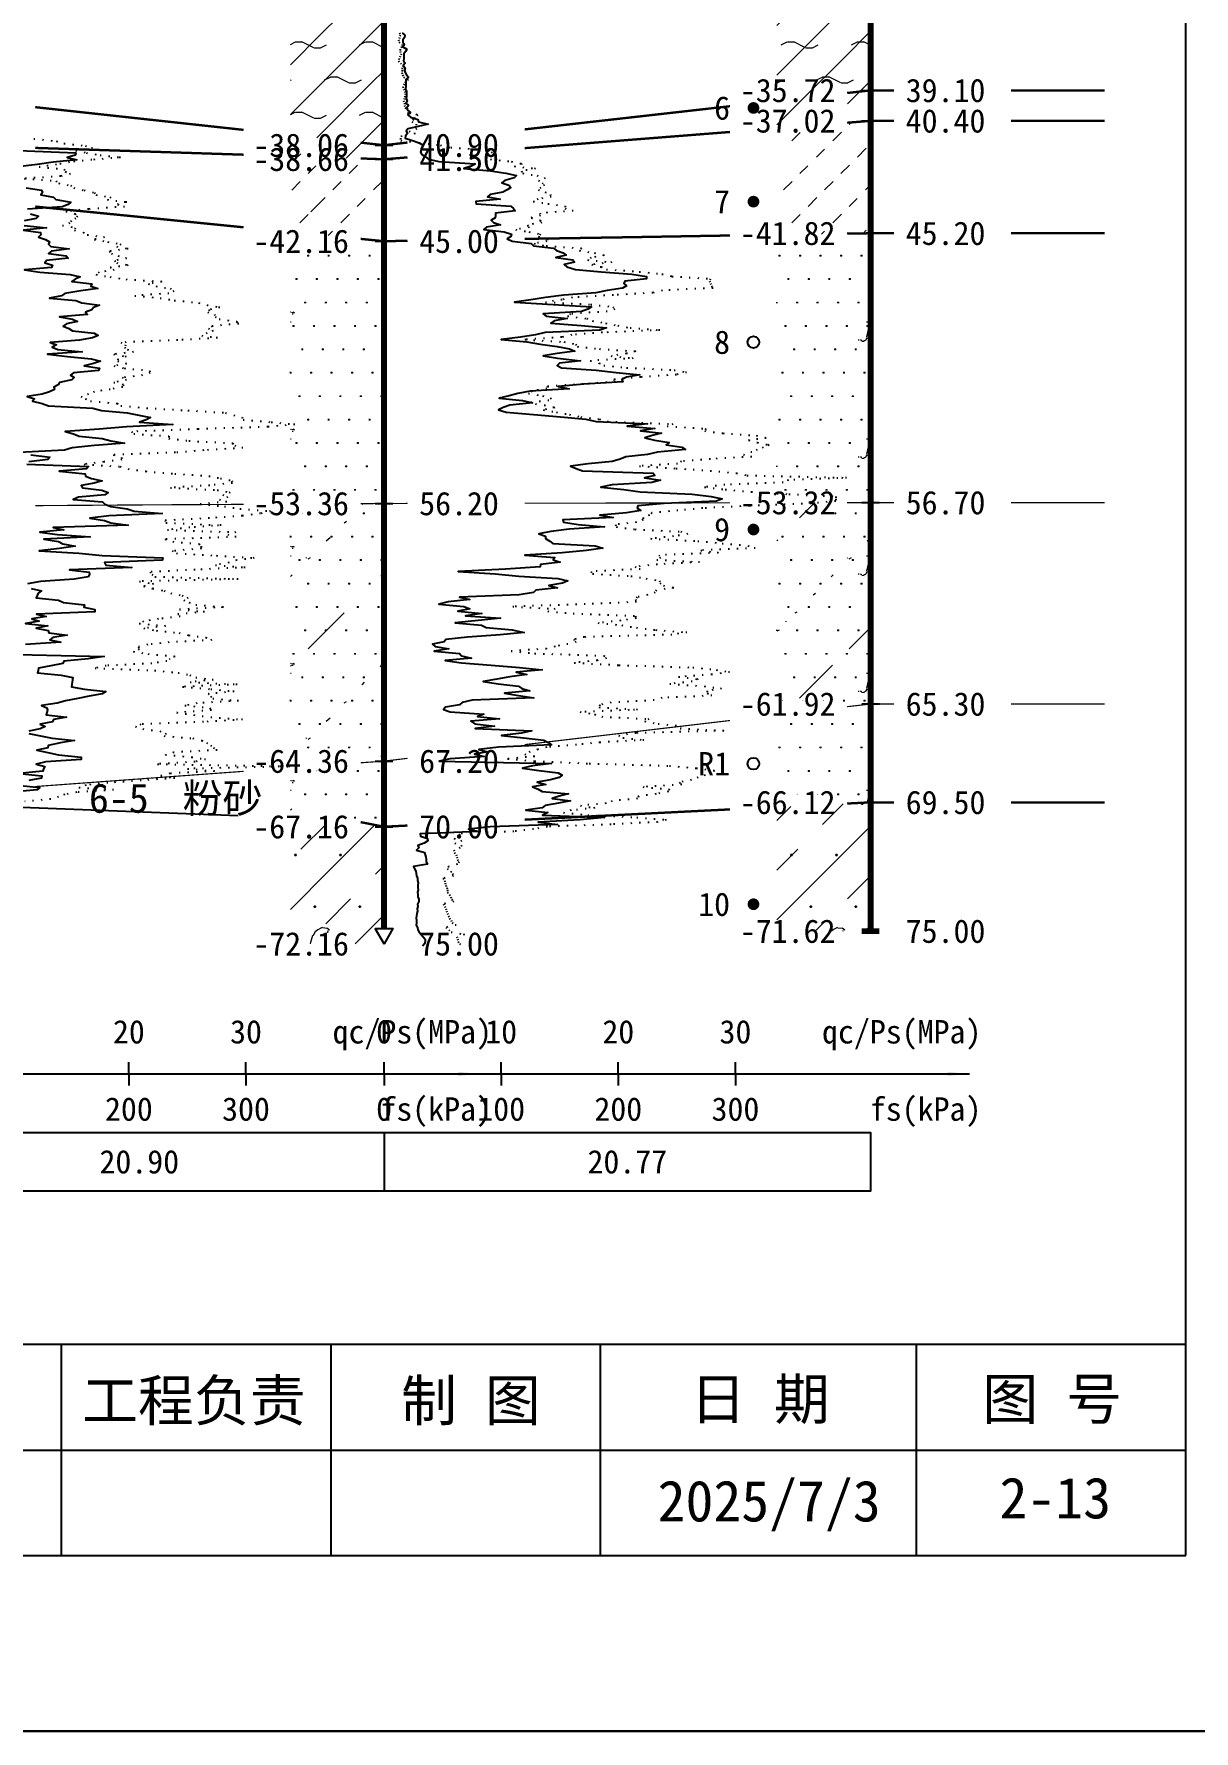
# Model space of a CAD drawing. Extents: x -37 to 3540, y -1485 to 297.
# Drawn here: x 560.1 to 659.1, y -594 to -449.1 of the extents above; entities that cross this region are included whole.
import ezdxf
from ezdxf.enums import TextEntityAlignment as Align

# ---------------------------------------------------------------- set-up
doc = ezdxf.new("R2010")
doc.units = 0
doc.linetypes.add('DOT', pattern=[6.35, 0, -6.35])
doc.layers.get('0').update_dxf_attribs({"linetype": 'CONTINUOUS'})
for name, color, linetype in [('CURVE', 200, 'CONTINUOUS'), ('FRAME', 7, 'CONTINUOUS'), ('HOLE', 41, 'CONTINUOUS'), ('RULER', 7, 'CONTINUOUS'), ('SAMPLE', 1, 'CONTINUOUS'), ('STRATUM', 241, 'CONTINUOUS')]:
    doc.layers.add(name, color=color, linetype=linetype)
doc.layers.add('HATCH', color=7, linetype='CONTINUOUS', lineweight=13)
doc.styles.add('ST', font='')
doc.styles.get('ST').set_extended_font_data('SimSun')
pattern_1 = [(45, (121.4865, -594), (-2.12132, 2.12132), [10, 0]), (26.565, (122.5606, -594.2536), (5.999823, 5.999812), [0.567, -12.849]), (0, (121.9936, -594.2536), (0, 6), [0.567, -5.433]), (26.565, (119.9052, -594), (5.999823, 5.999812), [0.567, -12.849]), (0, (120.4124, -593.7464), (0, 6), [0.567, -5.433]), (153.435, (121.9936, -594.2536), (-5.999818, -5e-06), [1.134, -12.2826]), (26.565, (125.5606, -591.2536), (5.999823, 5.999812), [0.567, -12.849]), (0, (124.9936, -591.2536), (0, 6), [0.567, -5.433]), (26.565, (122.9052, -591), (5.999823, 5.999812), [0.567, -12.849]), (0, (123.4124, -590.7464), (0, 6), [0.567, -5.433]), (153.435, (124.9936, -591.2536), (-5.999818, -5e-06), [1.134, -12.2826])]
pattern_2 = [(45, (121.4865, -594), (-4.24264, 4.24264), [10, 0]), (45, (122.5475, -597.182), (-2.12132, 6.36396), [3, -3])]
pattern_3 = [(45, (121.4865, -594), (-6e-07, 6.999982), [0.9473, -8.9522]), (45, (122.8865, -592.6), (-6e-07, 6.999982), [0.9869, -8.9126]), (45, (124.2865, -591.2), (-6e-07, 6.999982), [1.06018, -8.83931]), (45, (125.6865, -589.8), (-6e-07, 6.999982), [0.94918, -8.95032]), (45, (127.0865, -588.4), (-6e-07, 6.999982), [1.0365, -8.86299]), (45, (124.9865, -594), (-6e-07, 6.999982), [1.01335, -8.88615]), (45, (126.3865, -592.6), (-6e-07, 6.999982), [1.07896, -12.12037]), (45, (127.7865, -591.2), (-6e-07, 6.999982), [0.99882, -8.90067]), (45, (122.1865, -589.8), (-4e-07, 6.999982), [1.05533, -8.844165]), (45, (123.5865, -588.4), (-4e-07, 6.999982), [1.0365, -8.86299])]
pattern_4 = [(82.875, (120.6519, -595.206), (0.0003693, 10.0001764), [0.08929, -80.53371]), (143.13, (120.753, -595.2818), (-29.999964, 20.0000536), [0.12627, -49.87373]), (172.875, (120.9301, -595.304), (-70.0002457, 9.9996603), [0.17857, -80.44443]), (206.565, (121.1086, -595.2147), (-9.999705, -9.999687), [0.19954, -22.16046]), (243.435, (121.198, -595.0363), (9e-06, -9.999696), [0.19954, -22.16146]), (255.964, (121.287, -594.679), (-0.0002, -9.999501), [0.36813, -40.86287]), (255.964, (121.5971, -593.439), (-0.0002, -9.999501), [1.27838, -39.95262]), (255.964, (121.6656, -593.165), (-0.0002, -9.999501), [0.28235, -40.94865]), (216.87, (121.8559, -592.9108), (-9.999982, -10.000018), [0.12627, -49.87373]), (243.435, (121.755, -592.9865), (9e-06, -9.999696), [0.19954, -22.16146]), (206.565, (122.0343, -592.8215), (-9.999705, -9.999687), [0.19954, -22.16046]), (172.875, (122.2115, -592.8437), (-70.0002457, 9.9996603), [0.17857, -80.44443]), (143.13, (122.3125, -592.9194), (-29.999964, 20.0000536), [0.12627, -49.87373]), (82.875, (122.3015, -593.008), (0.0003693, 10.0001764), [0.08929, -80.53371]), (0, (121.157, -593.66), (0, 10), [0.89286, -9.10714]), (0, (121.5115, -594), (1, 2), [0, -1.75]), (0, (121.4865, -593.975), (1, 2), [0, -1.75]), (0, (121.4865, -594), (1, 2), [0, -1.75]), (0, (121.4615, -594), (1, 2), [0, -1.75]), (0, (121.4865, -594.025), (1, 2), [0, -1.75])]
pattern_5 = [(45, (121.487, -594), (-2e-06, 15.39996), [4.3383, -17.44058]), (45, (127.675, -587.777), (-2e-06, 15.39996), [4.38607, -17.3928]), (45, (132.635, -582.819), (-2e-06, 15.39996), [3.98994, -17.78894]), (26.565, (121.4865, -586.3), (15.4, 15.4), [0.2123, -34.22315]), (36.8699, (123.0265, -584.76), (15.4, 15.4), [0.43504, -76.56496]), (315, (129.187, -578.653), (15.39996, 3e-06), [0.0727, -21.70617]), (26.565, (129.1865, -594), (15.4, 15.4), [0.31845, -34.117]), (26.565, (130.7265, -592.46), (15.4, 15.4), [0.2316, -34.20383]), (90, (131.497, -591.69), (-15.4, -1e-06), [0.0633, -15.3367]), (26.565, (132.2665, -590.92), (15.4, 15.4), [0.2002, -68.6707]), (36.8699, (133.8065, -589.38), (15.4, 15.4), [0.24352, -76.75648]), (45, (135.347, -587.84), (-5e-07, 15.39996), [0.24005, -21.53884]), (315, (136.698, -586.195), (15.39996, 3e-06), [0.0727, -21.70617]), (36.8699, (124.5665, -583.22), (15.4, 15.4), [0.22493, -76.77507]), (53.1301, (126.1065, -581.68), (30.8, 46.2), [0.29564, -76.70436]), (53.1301, (127.6465, -580.14), (30.8, 46.2), [0.27774, -76.72226])]
pattern_6 = [(82.875, (119.6504, -596.6533), (0.000812, 22.000388), [0.19644, -177.17416]), (143.13, (119.8726, -596.82), (-65.99992, 44.000118), [0.2778, -109.7222]), (172.875, (120.2624, -596.8687), (-154.00054, 21.999253), [0.39285, -176.97775]), (206.565, (120.655, -596.672), (-21.99935, -21.99931), [0.439, -48.753]), (243.435, (120.851, -596.28), (2e-05, -21.99933), [0.439, -48.7552]), (255.964, (121.048, -595.494), (-0.00044, -21.998903), [0.8099, -89.8983]), (255.964, (121.73, -592.7656), (-0.00044, -21.998903), [2.8124, -87.8958]), (255.964, (121.8806, -592.163), (-0.00044, -21.998903), [0.6212, -90.087]), (216.87, (122.299, -591.6037), (-21.99996, -22.00004), [0.2778, -109.7222]), (243.435, (122.077, -591.77), (2e-05, -21.99933), [0.439, -48.7552]), (206.565, (122.692, -591.407), (-21.99935, -21.99931), [0.439, -48.753]), (172.875, (123.0816, -591.456), (-154.00054, 21.999253), [0.39285, -176.97775]), (143.13, (123.304, -591.6228), (-65.99992, 44.000118), [0.2778, -109.7222]), (82.875, (123.2794, -591.8177), (0.000812, 22.000388), [0.19644, -177.17416]), (0, (120.761, -593.252), (0, 22), [1.9643, -20.0357]), (0, (121.5415, -594), (2.2, 4.4), [0, -3.85]), (0, (121.4865, -593.945), (2.2, 4.4), [0, -3.85]), (0, (121.4865, -594), (2.2, 4.4), [0, -3.85]), (0, (121.4315, -594), (2.2, 4.4), [0, -3.85]), (0, (121.4865, -594.055), (2.2, 4.4), [0, -3.85])]

# ---------------------------------------------------------------- blocks, each defined once
blk = doc.blocks.new('图签_A3长')
for p, q in [((0, 18), (-380, 18)), ((-96, 0), (-96, 18)), ((-73, 0), (-73, 18)), ((-50, 0), (-50, 18)), ((-23, 0), (-23, 18)), ((0, 0), (0, 18)), ((-320, 9), (0, 9)), ((-380, 0), (0, 0))]:
    blk.add_line(p, q)
at = {"style": 'ST'}
for s, p in [('工程负责', (-84.71, 13.23)), ('制 图', (-61.06, 13.23)), ('日 期', (-36.37, 13.36)), ('图 号', (-11.42, 13.36))]:
    blk.add_text(s, height=3.5, dxfattribs=at).set_placement(p, align=Align.MIDDLE_CENTER)
for tag, p in [('01＿单位名称', (-349.98, 8.36)), ('02＿工程名称', (-271.3, 5.16)), ('04＿工程编号', (-176.51, 4.65)), ('05＿日期', (-35.59, 4.65)), ('06＿图号', (-11.16, 4.91))]:
    blk.add_attdef(tag, text='', height=3.5, dxfattribs=at).set_placement(p, align=Align.MIDDLE_CENTER)
at = {"style": 'ST', "width": 0.85}
blk.add_attdef('03＿图件名称', text='', height=3, dxfattribs=at).set_placement((-205.49, 5.05), align=Align.MIDDLE_CENTER)
blk = doc.blocks.new('Arrow')
for points in [[(-3.984779, 0.348623), (0, 0), (-3.189535, 0)], [(-3.189535, 0), (0, 0), (-3.984779, -0.348623)]]:
    blk.add_solid(points)
blk = doc.blocks.new('SampleSoilUndisturbed')
at = {"const_width": 0.5}
blk.add_lwpolyline([(-0.25, 0, 1), (0.25, 0, 1)], format="xyb", close=True, dxfattribs=at)
blk = doc.blocks.new('SampleSoilDisturbed')
blk.add_circle((0, 0), 0.5)

msp = doc.modelspace()

# ---------------------------------------------------------------- hatches: boundary and pattern name
at = {"layer": 'HATCH'}
h = msp.add_hatch(dxfattribs=at)
h.set_pattern_fill('YNNT', color=251, style=0)
h.set_pattern_definition(pattern_1)
h.paths.add_polyline_path([(631.52, -442.49), (623.52, -443.24), (623.52, -454.79), (631.52, -453.89)])
h.paths.add_polyline_path([(619.45, -455.38), (629.01, -455.38), (629.01, -452.44), (619.45, -452.44)], flags=9)
h.paths.add_polyline_path([(619.45, -443.98), (629.01, -443.98), (629.01, -441.04), (619.45, -441.04)], flags=9)
h = msp.add_hatch(dxfattribs=at)
h.set_pattern_fill('YNNT', color=251, style=0)
h.set_pattern_definition(pattern_1)
h.paths.add_polyline_path([(589.98, -446.37), (581.98, -445.53), (581.98, -457.7), (589.98, -458.57)])
h.paths.add_polyline_path([(577.91, -460.06), (587.47, -460.06), (587.47, -457.12), (577.91, -457.12)], flags=9)
h.paths.add_polyline_path([(577.91, -447.86), (587.47, -447.86), (587.47, -444.92), (577.91, -444.92)], flags=9)
h = msp.add_hatch(dxfattribs=at)
h.set_pattern_fill('FZNT', color=32, style=0)
h.set_pattern_definition(pattern_2)
h.paths.add_polyline_path([(631.52, -453.89), (623.52, -454.79), (623.52, -457.12), (631.52, -456.49)])
h.paths.add_polyline_path([(619.45, -457.98), (629.01, -457.98), (629.01, -455.04), (619.45, -455.04)], flags=9)
h.paths.add_polyline_path([(619.45, -455.38), (629.01, -455.38), (629.01, -452.44), (619.45, -452.44)], flags=9)
h = msp.add_hatch(dxfattribs=at)
h.set_pattern_fill('NZFT', color=52, style=0)
h.set_pattern_definition(pattern_3)
h.paths.add_polyline_path([(631.52, -456.49), (623.52, -457.12), (623.52, -466.22), (631.52, -466.09)])
h.paths.add_polyline_path([(619.45, -467.58), (629.01, -467.58), (629.01, -464.64), (619.45, -464.64)], flags=9)
h.paths.add_polyline_path([(619.45, -457.98), (629.01, -457.98), (629.01, -455.04), (619.45, -455.04)], flags=9)
h = msp.add_hatch(dxfattribs=at)
h.set_pattern_fill('FZNT', color=32, style=0)
h.set_pattern_definition(pattern_2)
h.paths.add_polyline_path([(589.98, -458.57), (581.98, -457.7), (581.98, -459.51), (589.98, -459.77)])
h.paths.add_polyline_path([(577.91, -461.26), (587.47, -461.26), (587.47, -458.32), (577.91, -458.32)], flags=9)
h.paths.add_polyline_path([(577.91, -460.06), (587.47, -460.06), (587.47, -457.12), (577.91, -457.12)], flags=9)
h = msp.add_hatch(dxfattribs=at)
h.set_pattern_fill('NZFT', color=52, style=0)
h.set_pattern_definition(pattern_3)
h.paths.add_polyline_path([(589.98, -459.77), (581.98, -459.51), (581.98, -465.97), (589.98, -466.77)])
h.paths.add_polyline_path([(577.91, -468.26), (587.47, -468.26), (587.47, -465.32), (577.91, -465.32)], flags=9)
h.paths.add_polyline_path([(577.91, -461.26), (587.47, -461.26), (587.47, -458.32), (577.91, -458.32)], flags=9)
h.paths.add_polyline_path([(577.91, -460.06), (587.47, -460.06), (587.47, -457.12), (577.91, -457.12)], flags=9)
h = msp.add_hatch(dxfattribs=at)
h.set_pattern_fill('FS', color=142, style=0)
h.set_pattern_definition(pattern_4)
h.paths.add_polyline_path([(631.52, -466.09), (623.52, -466.22), (623.52, -489.1), (631.52, -489.09)])
h.paths.add_polyline_path([(619.45, -490.58), (629.01, -490.58), (629.01, -487.64), (619.45, -487.64)], flags=9)
h.paths.add_polyline_path([(619.45, -467.58), (629.01, -467.58), (629.01, -464.64), (619.45, -464.64)], flags=9)
h = msp.add_hatch(dxfattribs=at)
h.set_pattern_fill('FS', color=142, style=0)
h.set_pattern_definition(pattern_4)
h.paths.add_polyline_path([(589.98, -466.77), (581.98, -465.97), (581.98, -489.21), (589.98, -489.17)])
h.paths.add_polyline_path([(577.91, -490.66), (587.47, -490.66), (587.47, -487.72), (577.91, -487.72)], flags=9)
h.paths.add_polyline_path([(577.91, -468.26), (587.47, -468.26), (587.47, -465.32), (577.91, -465.32)], flags=9)
h = msp.add_hatch(dxfattribs=at)
h.set_pattern_fill('FS', color=142, style=0)
h.set_pattern_definition(pattern_4)
h.paths.add_polyline_path([(589.98, -489.17), (581.98, -489.21), (581.98, -511.75), (589.98, -511.17)])
h.paths.add_polyline_path([(577.91, -512.66), (587.47, -512.66), (587.47, -509.72), (577.91, -509.72)], flags=9)
h.paths.add_polyline_path([(577.91, -490.66), (587.47, -490.66), (587.47, -487.72), (577.91, -487.72)], flags=9)
h = msp.add_hatch(dxfattribs=at)
h.set_pattern_fill('SZFT', color=142, scale=2.2, style=0)
h.set_pattern_definition(pattern_5)
h.paths.add_polyline_path([(589.98, -489.17), (581.98, -489.21), (581.98, -511.75), (589.98, -511.17)])
h.paths.add_polyline_path([(577.91, -512.66), (587.47, -512.66), (587.47, -509.72), (577.91, -509.72)], flags=9)
h.paths.add_polyline_path([(577.91, -490.66), (587.47, -490.66), (587.47, -487.72), (577.91, -487.72)], flags=9)
h = msp.add_hatch(dxfattribs=at)
h.set_pattern_fill('FS', color=142, style=0)
h.set_pattern_definition(pattern_4)
h.paths.add_polyline_path([(631.52, -489.09), (623.52, -489.1), (623.52, -507.23), (631.52, -506.29)])
h.paths.add_polyline_path([(619.45, -507.78), (629.01, -507.78), (629.01, -504.84), (619.45, -504.84)], flags=9)
h.paths.add_polyline_path([(619.45, -490.58), (629.01, -490.58), (629.01, -487.64), (619.45, -487.64)], flags=9)
h = msp.add_hatch(dxfattribs=at)
h.set_pattern_fill('SZFT', color=142, scale=2.2, style=0)
h.set_pattern_definition(pattern_5)
h.paths.add_polyline_path([(631.52, -489.09), (623.52, -489.1), (623.52, -507.23), (631.52, -506.29)])
h.paths.add_polyline_path([(619.45, -507.78), (629.01, -507.78), (629.01, -504.84), (619.45, -504.84)], flags=9)
h.paths.add_polyline_path([(619.45, -490.58), (629.01, -490.58), (629.01, -487.64), (619.45, -487.64)], flags=9)
h = msp.add_hatch(dxfattribs=at)
h.set_pattern_fill('FS', color=142, style=0)
h.set_pattern_definition(pattern_4)
h.paths.add_polyline_path([(631.52, -506.29), (623.52, -507.23), (623.52, -515.09), (631.52, -514.69)])
h.paths.add_polyline_path([(619.45, -516.18), (629.01, -516.18), (629.01, -513.24), (619.45, -513.24)], flags=9)
h.paths.add_polyline_path([(619.45, -507.78), (629.01, -507.78), (629.01, -504.84), (619.45, -504.84)], flags=9)
h = msp.add_hatch(dxfattribs=at)
h.set_pattern_fill('FS', color=142, style=0)
h.set_pattern_definition(pattern_4)
h.paths.add_polyline_path([(589.98, -511.17), (581.98, -511.75), (581.98, -515.21), (589.98, -516.77)])
h.paths.add_polyline_path([(577.91, -518.26), (587.47, -518.26), (587.47, -515.32), (577.91, -515.32)], flags=9)
h.paths.add_polyline_path([(577.91, -512.66), (587.47, -512.66), (587.47, -509.72), (577.91, -509.72)], flags=9)
h = msp.add_hatch(dxfattribs=at)
h.set_pattern_fill('FZNT', color=32, style=0)
h.set_pattern_definition(pattern_2)
h.paths.add_polyline_path([(631.52, -514.69), (623.52, -515.09), (623.52, -525.69), (631.52, -525.69)])
h.paths.add_polyline_path([(619.45, -527.18), (629.01, -527.18), (629.01, -524.24), (619.45, -524.24)], flags=9)
h.paths.add_polyline_path([(619.45, -516.18), (629.01, -516.18), (629.01, -513.24), (619.45, -513.24)], flags=9)
h = msp.add_hatch(dxfattribs=at)
h.set_pattern_fill('FS', color=32, scale=2.2, style=0)
h.set_pattern_definition(pattern_6)
h.paths.add_polyline_path([(631.52, -514.69), (623.52, -515.09), (623.52, -525.69), (631.52, -525.69)])
h.paths.add_polyline_path([(619.45, -527.18), (629.01, -527.18), (629.01, -524.24), (619.45, -524.24)], flags=9)
h.paths.add_polyline_path([(619.45, -516.18), (629.01, -516.18), (629.01, -513.24), (619.45, -513.24)], flags=9)
h = msp.add_hatch(dxfattribs=at)
h.set_pattern_fill('FZNT', color=32, style=0)
h.set_pattern_definition(pattern_2)
h.paths.add_polyline_path([(589.98, -516.77), (581.98, -515.21), (581.98, -526.77), (589.98, -526.77), (589.23, -525.47), (589.98, -525.47)])
h.paths.add_polyline_path([(577.91, -528.26), (587.47, -528.26), (587.47, -525.32), (577.91, -525.32)], flags=9)
h.paths.add_polyline_path([(577.91, -518.26), (587.47, -518.26), (587.47, -515.32), (577.91, -515.32)], flags=9)
h = msp.add_hatch(dxfattribs=at)
h.set_pattern_fill('FS', color=32, scale=2.2, style=0)
h.set_pattern_definition(pattern_6)
h.paths.add_polyline_path([(589.98, -516.77), (581.98, -515.21), (581.98, -526.77), (589.98, -526.77), (589.23, -525.47), (589.98, -525.47)])
h.paths.add_polyline_path([(577.91, -528.26), (587.47, -528.26), (587.47, -525.32), (577.91, -525.32)], flags=9)
h.paths.add_polyline_path([(577.91, -518.26), (587.47, -518.26), (587.47, -515.32), (577.91, -515.32)], flags=9)

# ---------------------------------------------------------------- linework, layer by layer
at = {"layer": 'CURVE', "color": 100, "linetype": 'DOT', "ltscale": 0.1}
for points in [[(591.29, -448.97), (591.37, -449.17), (591.3, -449.37), (591.22, -449.57), (591.24, -449.77), (591.53, -449.97), (591.5, -450.17), (591.34, -450.37), (591.35, -450.57), (591.43, -450.77), (591.36, -450.97), (591.26, -451.17), (591.22, -451.37), (591.37, -451.57), (591.61, -451.77), (591.53, -451.97), (591.53, -452.17), (591.5, -452.37), (591.56, -452.57), (591.64, -452.77), (592.05, -452.97), (591.82, -453.17), (591.73, -453.37), (591.59, -453.57), (591.63, -453.77), (591.76, -453.97), (591.81, -454.17), (591.76, -454.37), (591.72, -454.57), (591.65, -454.77), (591.71, -454.97), (591.72, -455.17), (591.76, -455.37), (592.03, -455.57), (591.97, -455.77), (592.85, -455.97), (592.58, -456.17), (592.5, -456.37), (592.35, -456.57), (592.71, -456.77), (592.71, -456.97), (592.78, -457.17), (592.12, -457.37), (592.63, -457.57), (591.5, -457.77), (591.38, -457.97), (591.4, -458.17), (593, -458.37), (594.79, -458.57), (595.67, -458.77), (598.9, -458.97), (599.11, -459.17), (599.53, -459.37), (599.54, -459.57), (599.06, -459.77), (600.84, -459.97), (601.77, -460.17), (601.09, -460.37), (602.91, -460.57), (601.71, -460.77), (601.81, -460.97), (603.04, -461.17), (603.73, -461.37), (603.17, -461.57), (603.47, -461.77), (603.69, -461.97), (603.36, -462.17), (603.16, -462.37), (603.72, -462.57), (604.15, -462.77), (604.26, -462.97), (603.15, -463.17), (602.72, -463.37), (603.97, -463.57), (605.45, -463.77), (605.44, -463.97), (606.13, -464.17), (603.28, -464.37), (603.34, -464.57), (602.55, -464.77), (603.3, -464.97), (603.45, -465.17), (602.22, -465.37), (602.36, -465.57), (601.23, -465.77), (602.35, -465.97), (603.35, -466.17), (603.15, -466.37), (603.91, -466.57), (603.89, -466.77), (602.77, -466.97), (603.83, -467.17), (606.84, -467.37), (606.64, -467.57), (607.93, -467.77), (608.77, -467.97), (607.67, -468.17), (607.35, -468.37), (609.43, -468.57), (607.71, -468.77), (608.51, -468.97), (608.97, -469.17), (611.77, -469.37), (613.7, -469.57), (614.56, -469.77), (617.82, -469.97), (617.76, -470.17), (617.84, -470.37), (617.94, -470.57), (618.07, -470.77), (613.76, -470.97), (612.93, -471.17), (609.56, -471.37), (606.08, -471.57), (605.18, -471.77), (603.76, -471.97), (607.61, -472.17), (609.5, -472.37), (609.69, -472.57), (609.04, -472.77), (605.9, -472.97), (605.65, -473.17), (607.28, -473.37), (607.75, -473.57), (608.9, -473.77), (609.93, -473.97), (610.99, -474.17), (613.52, -474.37), (608.62, -474.57), (606.01, -474.77), (605.15, -474.97), (602.01, -475.17), (605.33, -475.37), (606.36, -475.57), (606.48, -475.77), (608.37, -475.97), (611.49, -476.17), (610.67, -476.37), (609.37, -476.57), (611.26, -476.77), (607.59, -476.97), (608.33, -477.17), (608.73, -477.37), (610.69, -477.57), (614.74, -477.77), (615.81, -477.97), (614.94, -478.17), (611.9, -478.37), (609.56, -478.57), (609.73, -478.77), (606.97, -478.97), (603.92, -479.17), (603.89, -479.37), (602.62, -479.57), (602.31, -479.77), (603.52, -479.97), (604.24, -480.17), (604.06, -480.37), (602.18, -480.57), (603.67, -480.77), (604.56, -480.97), (603.57, -481.17), (604.7, -481.37), (605.8, -481.57), (606.77, -481.77), (608.35, -481.97), (609.03, -482.17), (614.63, -482.37), (614.15, -482.57), (617.44, -482.77), (617.36, -482.97), (618.91, -483.17), (621.76, -483.37), (622.61, -483.57), (621.11, -483.77), (621.86, -483.97), (622.85, -484.17), (622.35, -484.37), (621.84, -484.57), (621.38, -484.77), (620.67, -484.97), (621.37, -485.17), (617.84, -485.37), (615.38, -485.57), (615.04, -485.77), (611.78, -485.97), (614.9, -486.17), (617.83, -486.37), (620.06, -486.57), (620.96, -486.77), (629.47, -486.97), (624.5, -487.17), (624.06, -487.37), (619.08, -487.57), (617.34, -487.77), (619.11, -487.97), (621.34, -488.17), (624.54, -488.37), (628.56, -488.57), (628.55, -488.77), (628.55, -488.97), (626.44, -489.17), (621.17, -489.37), (617.19, -489.57), (615.07, -489.77), (612.83, -489.97), (612.63, -490.17), (612.11, -490.37), (612.09, -490.57), (611.53, -490.77), (609.73, -490.97), (609.81, -491.17), (611.41, -491.37), (615.31, -491.57), (615.92, -491.77), (614.7, -491.97), (612.73, -492.17), (616.76, -492.37), (618.84, -492.57), (621.06, -492.77), (621.67, -492.97), (617.02, -493.17), (618.51, -493.37), (613.44, -493.57), (613.59, -493.77), (613.26, -493.97), (616.92, -494.17), (613.32, -494.37), (611.42, -494.57), (611.85, -494.77), (607.65, -494.97), (607.79, -495.17), (611.06, -495.37), (612.35, -495.57), (613.5, -495.77), (613.53, -495.97), (613.84, -496.17), (614.71, -496.37), (613.23, -496.57), (613.13, -496.77), (612.49, -496.97), (611.59, -497.17), (611.45, -497.37), (611.53, -497.57), (607.16, -497.77), (600.97, -497.97), (604.59, -498.17), (603.96, -498.37), (606.12, -498.57), (611.45, -498.77), (611.5, -498.97), (610.19, -499.17), (608.26, -499.37), (610.28, -499.57), (611.53, -499.77), (613.16, -499.97), (615.84, -500.17), (614.56, -500.37), (607.09, -500.57), (606.16, -500.77), (606.38, -500.97), (605.68, -501.17), (604.58, -501.37), (603.85, -501.57), (600.83, -501.77), (602.83, -501.97), (608.74, -502.17), (608.98, -502.37), (608.18, -502.57), (606.22, -502.77), (610.03, -502.97), (616.33, -503.17), (618.34, -503.37), (619.48, -503.57), (617.97, -503.77), (615.12, -503.97), (616.8, -504.17), (616.3, -504.37), (614.37, -504.57), (617.32, -504.77), (618.8, -504.97), (617.58, -505.17), (617.58, -505.37), (617.97, -505.57), (613.73, -505.77), (613.05, -505.97), (609.38, -506.17), (608.39, -506.37), (608.33, -506.57), (611.63, -506.77), (606.71, -506.97), (607.96, -507.17), (608.56, -507.37), (612.6, -507.57), (612.23, -507.77), (613.38, -507.97), (615.29, -508.17), (615.25, -508.37), (618.98, -508.57), (611.5, -508.77), (610.03, -508.97), (610.38, -509.17), (612.16, -509.37), (608.43, -509.57), (606.41, -509.77), (603.87, -509.97), (603.11, -510.17), (602.45, -510.37), (601.99, -510.57), (602.86, -510.77), (600.53, -510.97), (602.84, -511.17), (607.5, -511.37), (614.34, -511.57), (616.63, -511.77), (618.18, -511.97), (617.91, -512.17), (617.39, -512.37), (616.81, -512.57), (616.24, -512.77), (615.18, -512.97), (615.4, -513.17), (612.09, -513.37), (614.33, -513.57), (614.26, -513.77), (613.2, -513.97), (611.71, -514.17), (611.63, -514.37), (609.46, -514.57), (608.94, -514.77), (606.74, -514.97), (607.97, -515.17), (605.95, -515.37), (605.29, -515.57), (607.37, -515.77), (611.56, -515.97), (614.06, -516.17), (613.34, -516.37), (609.36, -516.57), (603.92, -516.77), (602.74, -516.97), (601.07, -517.17), (596.4, -517.37), (596.53, -517.57), (595.95, -517.77), (596.63, -517.97), (596.02, -518.17), (596.62, -518.37), (596.49, -518.57), (595.93, -518.77), (595.99, -518.97), (596.13, -519.17), (596.2, -519.37), (596.26, -519.57), (596.38, -519.77), (596.24, -519.97), (595.5, -520.17), (595.37, -520.37), (595.66, -520.57), (595.83, -520.77), (595.92, -520.97), (595.03, -521.17), (595.13, -521.37), (595.19, -521.57), (595.25, -521.77), (595.33, -521.97), (595.4, -522.17), (595.38, -522.37), (595.57, -522.57), (595.68, -522.77), (595.76, -522.97), (595.94, -523.17), (595.04, -523.37), (595.16, -523.57), (595.26, -523.77), (595.31, -523.97), (595.4, -524.17), (595.48, -524.37), (595.58, -524.57), (595.71, -524.77), (595.79, -524.97), (596.14, -525.17), (595.24, -525.37), (595.51, -525.57), (595.7, -525.77), (596.84, -525.97), (596.19, -526.17), (596.26, -526.37), (596.32, -526.57), (596.43, -526.77), (596.63, -526.97)], [(560.07, -458.02), (561.99, -458.22), (562.65, -458.42), (564.48, -458.62), (565.09, -458.82), (563.64, -459.02), (564.57, -459.22), (565.73, -459.42), (567.47, -459.62), (565.03, -459.82), (563.12, -460.02), (562.02, -460.22), (560.52, -460.42), (562.67, -460.62), (562.76, -460.82), (563.21, -461.02), (562.38, -461.22), (559.26, -461.42), (561.98, -461.62), (562.19, -461.82), (563.2, -462.02), (563.48, -462.22), (564.36, -462.42), (565.25, -462.62), (565.38, -462.82), (566.66, -463.02), (566.34, -463.22), (568.01, -463.42), (567.23, -463.62), (567.83, -463.82), (564.77, -464.02), (562.82, -464.22), (563.6, -464.42), (563.79, -464.62), (563.66, -464.82), (563.28, -465.02), (563.15, -465.22), (562.52, -465.42), (563.61, -465.62), (563.55, -465.82), (564.3, -466.02), (564.64, -466.22), (566.11, -466.42), (565.23, -466.62), (566.37, -466.82), (567.5, -467.02), (567.16, -467.22), (568.13, -467.42), (566.54, -467.62), (566.7, -467.82), (567.26, -468.02), (567.99, -468.22), (566.98, -468.42), (567.16, -468.62), (568.14, -468.82), (566.6, -469.02), (566.94, -469.22), (565.66, -469.42), (565.37, -469.62), (566.58, -469.82), (567.95, -470.02), (571, -470.22), (569.85, -470.42), (570.5, -470.62), (571.72, -470.82), (572.03, -471.02), (571.61, -471.22), (568.69, -471.42), (570.85, -471.62), (572.07, -471.82), (574.14, -472.02), (574.87, -472.22), (575.95, -472.42), (575.06, -472.62), (574.92, -472.82), (575.51, -473.02), (575.55, -473.22), (575.89, -473.42), (577.41, -473.62), (577.57, -473.82), (575.31, -474.02), (574.98, -474.22), (575.38, -474.42), (574.88, -474.62), (574.41, -474.82), (575.75, -475.02), (572.37, -475.22), (567.5, -475.42), (567.9, -475.62), (567.84, -475.82), (568.05, -476.02), (568.59, -476.22), (566.9, -476.42), (567.95, -476.62), (567.24, -476.82), (567.25, -477.02), (567.98, -477.22), (566.93, -477.42), (567.79, -477.62), (569.94, -477.82), (570.02, -478.02), (569.36, -478.22), (567.61, -478.42), (567.99, -478.62), (566.9, -478.82), (567.76, -479.02), (567.66, -479.22), (566.6, -479.42), (565.25, -479.62), (564.74, -479.82), (564.11, -480.02), (564.47, -480.22), (564.91, -480.42), (567.2, -480.62), (567.5, -480.82), (569.7, -481.02), (573.23, -481.22), (576.44, -481.42), (577.14, -481.62), (577.86, -481.82), (577.94, -482.02), (580.34, -482.22), (582.36, -482.42), (580.06, -482.62), (574.1, -482.82), (568.44, -483.02), (568.6, -483.22), (571.59, -483.42), (571.59, -483.62), (573.32, -483.82), (577.06, -484.02), (577.24, -484.22), (577.93, -484.42), (574.58, -484.62), (572.17, -484.82), (566.86, -485.02), (567.57, -485.22), (567.59, -485.42), (566.05, -485.62), (564.36, -485.82), (567.44, -486.02), (568.12, -486.22), (569.61, -486.42), (572.11, -486.62), (575.02, -486.82), (576.01, -487.02), (576.98, -487.22), (577.03, -487.42), (575.1, -487.62), (571.73, -487.82), (575.73, -488.02), (576.85, -488.22), (576.21, -488.42), (576.64, -488.62), (575.92, -488.82), (576.55, -489.02), (574.27, -489.22), (576.35, -489.42), (577.67, -489.62), (580.29, -489.82), (579.44, -490.02), (577.89, -490.22), (575.07, -490.42), (571.29, -490.62), (571.35, -490.82), (576.07, -491.02), (573.4, -491.22), (571.48, -491.42), (577.32, -491.62), (576.64, -491.82), (577.35, -492.02), (571.27, -492.22), (571.93, -492.42), (574.18, -492.62), (574.36, -492.82), (574.39, -493.02), (571.89, -493.22), (572.25, -493.42), (575.65, -493.62), (578.9, -493.82), (577.4, -494.02), (576.74, -494.22), (575.58, -494.42), (578.11, -494.62), (573.85, -494.82), (569.97, -495.02), (570.16, -495.22), (570.42, -495.42), (577.51, -495.62), (569.09, -495.82), (570.29, -496.02), (569.45, -496.22), (570.23, -496.42), (571.2, -496.62), (571.76, -496.82), (572.74, -497.02), (573.26, -497.22), (572.87, -497.42), (573.32, -497.62), (573.9, -497.82), (576.26, -498.02), (572.51, -498.22), (574.64, -498.42), (572.36, -498.62), (572.57, -498.82), (570.72, -499.02), (569.45, -499.22), (569.08, -499.42), (571.33, -499.62), (569.46, -499.82), (570.53, -500.02), (572.48, -500.22), (573.29, -500.42), (574.76, -500.62), (575.28, -500.82), (571.64, -501.02), (569.82, -501.22), (569.02, -501.42), (569.08, -501.62), (568.56, -501.82), (569.83, -502.02), (572.1, -502.22), (571.7, -502.42), (571.44, -502.62), (570.16, -502.82), (566.26, -503.02), (565.31, -503.22), (570.38, -503.42), (572.39, -503.62), (573.4, -503.82), (573.9, -504.02), (575.4, -504.22), (573.41, -504.42), (577.43, -504.62), (572.78, -504.82), (575.18, -505.02), (577.18, -505.22), (574.96, -505.42), (575.17, -505.62), (575.35, -505.82), (577.54, -506.02), (574.02, -506.22), (572.98, -506.42), (575.11, -506.62), (575.24, -506.82), (572.28, -507.02), (573.72, -507.22), (575.18, -507.42), (577.9, -507.62), (574.57, -507.82), (569.21, -508.02), (568.75, -508.22), (569.37, -508.42), (570.83, -508.62), (571.37, -508.82), (571.19, -509.02), (573.65, -509.22), (574.42, -509.42), (574.82, -509.62), (575.16, -509.82), (575.41, -510.02), (575.72, -510.22), (572.03, -510.42), (571.31, -510.62), (573.54, -510.82), (574.74, -511.02), (573.85, -511.22), (570.64, -511.42), (581.92, -511.62), (573.2, -511.82), (575.51, -512.02), (571.72, -512.22), (570.91, -512.42), (572.1, -512.62), (569.24, -512.82), (566.4, -513.02), (564.53, -513.22), (563.93, -513.42), (566.89, -513.62), (563.74, -513.82), (562.71, -514.02), (562.19, -514.22), (561.52, -514.42), (559.31, -514.62)]]:
    msp.add_lwpolyline(points, dxfattribs=at)
at = {"layer": 'CURVE', "color": 30, "linetype": 'Continuous'}
for points in [[(591.53, -448.97), (591.76, -449.17), (591.72, -449.37), (591.59, -449.57), (591.59, -449.77), (591.73, -449.97), (591.58, -450.17), (591.93, -450.37), (591.82, -450.57), (591.67, -450.77), (591.68, -450.97), (591.66, -451.17), (591.65, -451.37), (591.77, -451.57), (591.61, -451.77), (591.78, -451.97), (591.72, -452.17), (591.77, -452.37), (591.89, -452.57), (592.06, -452.77), (591.85, -452.97), (591.85, -453.17), (591.85, -453.37), (591.83, -453.57), (591.81, -453.77), (591.9, -453.97), (591.9, -454.17), (591.9, -454.37), (591.86, -454.57), (591.94, -454.77), (591.85, -454.97), (592.06, -455.17), (591.93, -455.37), (591.98, -455.57), (592.23, -455.77), (592.02, -455.97), (592.24, -456.17), (592.87, -456.37), (592.93, -456.57), (593.75, -456.77), (592.89, -456.97), (592, -457.17), (591.86, -457.37), (591.99, -457.57), (591.8, -457.77), (591.79, -457.97), (592.42, -458.17), (592.98, -458.37), (593.33, -458.57), (593.24, -458.77), (593.15, -458.97), (593.1, -459.17), (593.21, -459.37), (593.53, -459.57), (593.78, -459.77), (594.66, -459.97), (597.77, -460.17), (597.41, -460.37), (596.8, -460.57), (599.07, -460.77), (600.39, -460.97), (601.29, -461.17), (601.1, -461.37), (600.29, -461.57), (600.04, -461.77), (600.64, -461.97), (600.8, -462.17), (600.5, -462.37), (600.13, -462.57), (599.03, -462.77), (598.8, -462.97), (599.88, -463.17), (597.81, -463.37), (597.84, -463.57), (600.8, -463.77), (601.02, -463.97), (601.16, -464.17), (599.5, -464.37), (599.49, -464.57), (599.46, -464.77), (599.12, -464.97), (599.32, -465.17), (599.92, -465.37), (598.72, -465.57), (598.51, -465.77), (600.24, -465.97), (600.86, -466.17), (600.79, -466.37), (600.5, -466.57), (600.91, -466.77), (602.53, -466.97), (602.73, -467.17), (604.44, -467.37), (604.69, -467.57), (605.28, -467.77), (605.54, -467.97), (604.65, -468.17), (606.11, -468.37), (606.25, -468.57), (605.36, -468.77), (605.59, -468.97), (606.32, -469.17), (608.52, -469.37), (611.14, -469.57), (612.4, -469.77), (612.38, -469.97), (610.54, -470.17), (610.46, -470.37), (610.68, -470.57), (610.34, -470.77), (609.02, -470.97), (608.06, -471.17), (605.32, -471.37), (603.75, -471.57), (602.5, -471.77), (601.12, -471.97), (604.42, -472.17), (607.68, -472.37), (607.39, -472.57), (606.85, -472.77), (603.57, -472.97), (603.82, -473.17), (605.62, -473.37), (604.51, -473.57), (604.23, -473.77), (606.82, -473.97), (608.97, -474.17), (608.4, -474.37), (603.73, -474.57), (602.91, -474.77), (601.62, -474.97), (599.99, -475.17), (602.17, -475.37), (603.31, -475.57), (604.76, -475.77), (605.8, -475.97), (606.28, -476.17), (604.77, -476.37), (603.57, -476.57), (604.78, -476.77), (606.76, -476.97), (604.96, -477.17), (604.76, -477.37), (605.14, -477.57), (608.1, -477.77), (609.81, -477.97), (611.82, -478.17), (610.67, -478.37), (610.28, -478.57), (610.36, -478.77), (607.05, -478.97), (604.84, -479.17), (605.77, -479.37), (602.45, -479.57), (601.4, -479.77), (600.67, -479.97), (599.8, -480.17), (601.8, -480.37), (602.65, -480.57), (600.71, -480.77), (600.16, -480.97), (599.75, -481.17), (600.4, -481.37), (602.74, -481.57), (605.05, -481.77), (607.21, -481.97), (608.09, -482.17), (612.46, -482.37), (610.75, -482.57), (613.09, -482.77), (611.88, -482.97), (613.68, -483.17), (612.88, -483.37), (612.25, -483.57), (613.06, -483.77), (614.33, -483.97), (614.08, -484.17), (615.39, -484.37), (615.73, -484.57), (613.34, -484.77), (612.47, -484.97), (610.61, -485.17), (610.15, -485.37), (609.46, -485.57), (607.41, -485.77), (605.91, -485.97), (606.37, -486.17), (606.91, -486.37), (612.97, -486.57), (613.09, -486.77), (612.23, -486.97), (613.57, -487.17), (612.84, -487.37), (609.46, -487.57), (608.49, -487.77), (610.44, -487.97), (611.86, -488.17), (616.28, -488.37), (617.91, -488.57), (618.84, -488.77), (618.36, -488.97), (613.89, -489.17), (611.66, -489.37), (611.59, -489.57), (611.89, -489.77), (610.67, -489.97), (608.4, -490.17), (609.54, -490.37), (605.24, -490.57), (605.31, -490.77), (606.54, -490.97), (608.79, -491.17), (605.79, -491.37), (604.21, -491.57), (603.18, -491.77), (603.77, -491.97), (603.77, -492.17), (604.14, -492.37), (604.4, -492.57), (607.99, -492.77), (608.66, -492.97), (607.26, -493.17), (605.2, -493.37), (602, -493.57), (604.55, -493.77), (604.43, -493.97), (605.01, -494.17), (603.33, -494.37), (603.32, -494.57), (600.36, -494.77), (596.31, -494.97), (599.46, -495.17), (601.49, -495.37), (604.82, -495.57), (605.66, -495.77), (605.21, -495.97), (604.06, -496.17), (604.79, -496.37), (602.93, -496.57), (602.73, -496.77), (601.52, -496.97), (596.41, -497.17), (597.31, -497.37), (595.46, -497.57), (594.66, -497.77), (596.79, -497.97), (597.31, -498.17), (596.29, -498.37), (598.34, -498.57), (596.92, -498.77), (599.92, -498.97), (598.01, -499.17), (596.06, -499.37), (598.29, -499.57), (598.7, -499.77), (600.91, -499.97), (601.95, -500.17), (599.88, -500.37), (597.11, -500.57), (595.25, -500.77), (595.12, -500.97), (594.11, -501.17), (594.33, -501.37), (595.52, -501.57), (594.25, -501.77), (596.43, -501.97), (596.58, -502.17), (597.45, -502.37), (595.21, -502.57), (596.58, -502.77), (599.12, -502.97), (601.54, -503.17), (603.48, -503.37), (601.25, -503.57), (602.16, -503.77), (600.73, -503.97), (599.61, -504.17), (598.45, -504.37), (599.73, -504.57), (601.45, -504.77), (601.74, -504.97), (602.42, -505.17), (600.26, -505.37), (601.45, -505.57), (602.77, -505.77), (597.49, -505.97), (596.66, -506.17), (596.41, -506.37), (595.22, -506.57), (595.04, -506.77), (595.62, -506.97), (598.49, -507.17), (597.95, -507.37), (599.83, -507.57), (597.38, -507.77), (597.72, -507.97), (599.4, -508.17), (597.76, -508.37), (602.6, -508.57), (601.72, -508.77), (600.01, -508.97), (601.88, -509.17), (603.62, -509.37), (603.99, -509.57), (604.27, -509.77), (599.76, -509.97), (598.08, -510.17), (598.81, -510.37), (597.71, -510.57), (598.53, -510.77), (595.62, -510.97), (594.68, -511.17), (604.28, -511.37), (602.66, -511.57), (601.81, -511.77), (603.19, -511.97), (604.85, -512.17), (605.19, -512.37), (604.93, -512.57), (604.2, -512.77), (603.04, -512.97), (603.78, -513.17), (602.64, -513.37), (603.13, -513.57), (603.49, -513.77), (605.74, -513.97), (604.94, -514.17), (604.34, -514.37), (605.89, -514.57), (604.88, -514.77), (603.73, -514.97), (603.49, -515.17), (602.08, -515.37), (603.95, -515.57), (603.5, -515.77), (608.79, -515.97), (606.69, -516.17), (603.13, -516.37), (604.78, -516.57), (599.04, -516.77), (597.18, -516.97), (598.09, -517.17), (593.06, -517.37), (593.1, -517.57), (593.7, -517.77), (593.71, -517.97), (593.39, -518.17), (592.87, -518.37), (592.94, -518.57), (592.74, -518.77), (593.43, -518.97), (593.5, -519.17), (593.55, -519.37), (593.57, -519.57), (593.57, -519.77), (593.7, -519.97), (592.5, -520.17), (592.59, -520.37), (592.69, -520.57), (592.71, -520.77), (592.74, -520.97), (592.82, -521.17), (592.82, -521.37), (592.88, -521.57), (592.86, -521.77), (592.86, -521.97), (592.88, -522.17), (592.84, -522.37), (592.85, -522.57), (592.86, -522.77), (592.96, -522.97), (592.95, -523.17), (592.84, -523.37), (592.86, -523.57), (592.81, -523.77), (592.84, -523.97), (592.77, -524.17), (592.75, -524.37), (592.73, -524.57), (592.74, -524.77), (592.74, -524.97), (592.72, -525.17), (592.84, -525.37), (592.87, -525.57), (592.97, -525.77), (593.14, -525.97), (593.33, -526.17), (593.49, -526.37), (593.48, -526.57), (593.42, -526.77), (593.25, -526.97)], [(558.77, -459.02), (563.65, -459.22), (563.61, -459.42), (562.93, -459.62), (563.75, -459.82), (561.73, -460.02), (560.37, -460.22), (558.72, -460.42)], [(559.41, -462.22), (560.73, -462.42), (560.82, -462.62), (560.66, -462.82), (561.75, -463.02), (561.94, -463.22), (563.22, -463.42), (563.02, -463.62), (562.48, -463.82), (559.53, -464.02)], [(559.8, -464.42), (560.47, -464.62), (560.26, -464.82), (559.24, -465.02)], [(559.24, -465.42), (561.17, -465.62), (559.19, -465.82), (560.64, -466.02), (560.66, -466.22), (560.48, -466.42), (561.07, -466.62), (561.4, -466.82), (561.34, -467.02), (561.54, -467.22), (563.1, -467.42), (561.59, -467.62), (561.34, -467.82), (562.84, -468.02), (563.01, -468.22), (561.16, -468.42), (561.01, -468.62), (561.66, -468.82), (561.57, -469.02), (559.27, -469.22), (560.59, -469.42), (563.17, -469.62), (564.03, -469.82), (563.59, -470.02), (563.33, -470.22), (565.04, -470.42), (564.95, -470.62), (565.53, -470.82), (564.1, -471.02), (562.72, -471.22), (562.45, -471.42), (561.41, -471.62), (563.67, -471.82), (564.18, -472.02), (565.67, -472.22), (565.18, -472.42), (565.03, -472.62), (564.49, -472.82), (564.67, -473.02), (562.28, -473.22), (563.37, -473.42), (563.8, -473.62), (562.87, -473.82), (562.59, -474.02), (563.05, -474.22), (563.37, -474.42), (565.22, -474.62), (565.58, -474.82), (565.08, -475.02), (563.97, -475.22), (561.48, -475.42), (562, -475.62), (561.63, -475.82), (562.11, -476.02), (564.21, -476.22), (561.25, -476.42), (562.95, -476.62), (564.96, -476.82), (565.77, -477.02), (565.18, -477.22), (564.38, -477.42), (565.69, -477.62), (565.59, -477.82), (563.45, -478.02), (563.2, -478.22), (563.52, -478.42), (563.33, -478.62), (562.26, -478.82), (562.15, -479.02), (561.78, -479.22), (561.83, -479.42), (561.41, -479.62), (560.8, -479.82), (559.51, -480.02), (560.14, -480.22), (559.97, -480.42), (560.8, -480.62), (561.34, -480.82), (565.12, -481.02), (565.85, -481.22), (568.03, -481.42), (569.03, -481.62), (570.03, -481.82), (569.66, -482.02), (569.11, -482.22), (571.95, -482.42), (567.99, -482.62), (565.65, -482.82), (562.74, -483.02), (563.47, -483.22), (563.94, -483.42), (565.92, -483.62), (566.65, -483.82), (567.82, -484.02), (565.25, -484.22), (563.36, -484.42), (562.69, -484.62), (558.83, -484.82)], [(559.81, -485.02), (561.43, -485.22), (561.26, -485.42), (559.66, -485.62)], [(559.48, -485.82), (564.75, -486.02), (564.58, -486.22), (562.25, -486.42), (564.45, -486.62), (564.48, -486.82), (565, -487.02), (565.9, -487.22), (565.23, -487.42), (564.13, -487.62), (564.22, -487.82), (565.87, -488.02), (566.41, -488.22), (566.14, -488.42), (563.9, -488.62), (563.43, -488.82), (565.94, -489.02), (566.14, -489.22), (566.65, -489.42), (568.03, -489.62), (568.65, -489.82), (571.03, -490.02), (566.48, -490.22), (564.86, -490.42), (566.11, -490.62), (566.66, -490.82), (568.13, -491.02), (561.73, -491.22), (562.65, -491.42), (560.59, -491.62), (562.09, -491.82), (564.89, -492.02), (560.93, -492.22), (562.18, -492.42), (562.56, -492.62), (563.6, -492.82), (562.28, -493.02), (560.52, -493.22), (563.91, -493.42), (565.91, -493.62), (571.1, -493.82), (571.04, -494.02), (566.11, -494.22), (566.23, -494.42), (568.45, -494.62), (563.11, -494.82), (564.81, -495.02), (564.83, -495.22), (564.71, -495.42), (563.52, -495.62), (560.64, -495.82), (559.54, -496.02)], [(559.86, -496.42), (560.72, -496.62), (560.45, -496.82), (560.36, -497.02), (560.26, -497.22), (562.18, -497.42), (562.61, -497.62), (564.39, -497.82), (564.33, -498.02), (565.28, -498.22), (565.28, -498.42), (560.3, -498.62), (561.14, -498.82), (559.91, -499.02), (560.53, -499.22), (559.36, -499.42), (561.28, -499.62), (560.27, -499.82), (561.3, -500.02), (561.35, -500.22), (562.91, -500.42), (561.7, -500.62), (561.45, -500.82), (562.39, -501.02), (559.36, -501.22)], [(556.24, -502.02), (566.09, -502.22), (564.7, -502.42), (562.63, -502.62), (562.55, -502.82), (561.53, -503.02), (560.47, -503.22), (560.45, -503.42), (560.39, -503.62), (562.4, -503.82), (563.4, -504.02), (563.37, -504.22), (563.35, -504.42), (563.31, -504.62), (563.3, -504.82), (564.39, -505.02), (566.21, -505.22), (565.92, -505.42), (564.81, -505.62), (563.82, -505.82), (562.77, -506.02), (562.06, -506.22), (560.72, -506.42), (561.19, -506.62), (561.23, -506.82), (561.18, -507.02), (561.13, -507.22), (562.85, -507.42), (561.75, -507.62), (561.66, -507.82), (560.61, -508.02), (561.03, -508.22), (560.61, -508.42), (559.65, -508.62)], [(559.65, -508.82), (560.64, -509.02), (561.65, -509.22), (563.56, -509.42), (562.36, -509.62), (561.3, -509.82), (561.27, -510.02), (560.33, -510.22), (561.27, -510.42), (562.19, -510.62), (564.13, -510.82), (564.11, -511.02), (561.1, -511.22), (560.26, -511.42), (561.01, -511.62), (560.91, -511.82), (560.84, -512.02), (558.8, -512.22), (560.76, -512.42), (560.74, -512.62), (559.66, -512.82)], [(558.61, -513.22), (560.59, -513.42), (560.37, -513.62), (558.21, -513.82)]]:
    msp.add_lwpolyline(points, dxfattribs=at)
at = {"layer": 'FRAME', "linetype": 'Continuous'}
msp.add_line((658.45, -579), (658.45, -312), dxfattribs=at)
at = {"layer": 'FRAME', "color": 245, "linetype": 'Continuous'}
for p, q in [((-37.39, -594), (678.45, -594)), ((701.72, -594), (-37.39, -594))]:
    msp.add_line(p, q, dxfattribs=at)
at = {"layer": 'HOLE', "linetype": 'Continuous', "const_width": 0.5}
for points in [[(589.98, -376.77), (589.98, -525.47)], [(631.52, -375.69), (631.52, -525.69)], [(630.77, -525.69), (632.27, -525.69)]]:
    msp.add_lwpolyline(points, dxfattribs=at)
at = {"layer": 'HOLE', "linetype": 'Continuous'}
for points in [[(630.77, -453.89), (632.27, -453.89)], [(630.77, -456.49), (632.27, -456.49)], [(589.23, -458.57), (590.73, -458.57)], [(589.23, -459.77), (590.73, -459.77)], [(630.77, -466.09), (632.27, -466.09)], [(589.23, -466.77), (590.73, -466.77)], [(589.23, -489.17), (590.73, -489.17)], [(630.77, -489.09), (632.27, -489.09)], [(630.77, -506.29), (632.27, -506.29)], [(589.23, -511.17), (590.73, -511.17)], [(630.77, -514.69), (632.27, -514.69)], [(589.23, -516.77), (590.73, -516.77)]]:
    msp.add_lwpolyline(points, dxfattribs=at)
msp.add_lwpolyline([(589.23, -525.47), (590.73, -525.47), (589.98, -526.77)], close=True, dxfattribs=at)
at = {"layer": 'RULER', "linetype": 'Continuous'}
for points in [[(568.19, -537.88), (568.19, -536.88)], [(578.19, -537.88), (578.19, -536.88)], [(589.98, -537.88), (589.98, -536.88)], [(599.98, -537.88), (599.98, -536.88)], [(609.98, -537.88), (609.98, -536.88)], [(619.98, -537.88), (619.98, -536.88)], [(548.19, -537.88), (598.19, -537.88)], [(568.19, -537.88), (568.19, -538.88)], [(578.19, -537.88), (578.19, -538.88)], [(589.98, -537.88), (639.98, -537.88)], [(589.98, -537.88), (589.98, -538.88)], [(599.98, -537.88), (599.98, -538.88)], [(609.98, -537.88), (609.98, -538.88)], [(619.98, -537.88), (619.98, -538.88)], [(548.19, -542.88), (589.98, -542.88), (589.98, -547.88), (548.19, -547.88)], [(589.98, -542.88), (631.52, -542.88), (631.52, -547.88), (589.98, -547.88)]]:
    msp.add_lwpolyline(points, dxfattribs=at)
at = {"layer": 'STRATUM', "linetype": 'Continuous'}
for points, const_width in [([(629.52, -454.11), (631.52, -453.89), (633.52, -453.89)], 0.2), ([(643.52, -453.89), (651.52, -453.89)], 0.2), ([(560.19, -455.32), (569.08, -456.29), (577.98, -457.26)], 0.2), ([(601.98, -457.22), (610.75, -456.23), (619.52, -455.24)], 0.2), ([(629.52, -456.65), (631.52, -456.49), (633.52, -456.49)], 0.2), ([(643.52, -456.49), (651.52, -456.49)], 0.2), ([(601.98, -458.82), (610.75, -458.13), (619.52, -457.44)], 0.2), ([(560.19, -458.8), (569.08, -459.09), (577.98, -459.38)], 0.2), ([(587.98, -458.35), (589.98, -458.57), (591.98, -458.34)], 0.2), ([(587.98, -459.7), (589.98, -459.77), (591.98, -459.61)], 0.2), ([(560.19, -463.81), (569.08, -464.69), (577.98, -465.58)], 0.2), ([(587.98, -466.57), (589.98, -466.77), (591.98, -466.73)], 0.2), ([(601.98, -466.57), (610.75, -466.43), (619.52, -466.28)], 0.2), ([(629.52, -466.12), (631.52, -466.09), (633.52, -466.09)], 0.2), ([(643.52, -466.09), (651.52, -466.09)], 0.2), ([(560.19, -489.35), (569.08, -489.29), (577.98, -489.24)], 0.1), ([(587.98, -489.18), (589.98, -489.17), (591.98, -489.16)], 0.1), ([(601.98, -489.14), (610.75, -489.13), (619.52, -489.11)], 0.1), ([(629.52, -489.09), (631.52, -489.09), (633.52, -489.09)], 0.1), ([(643.52, -489.09), (651.52, -489.09)], 0.1), ([(629.52, -506.52), (631.52, -506.29), (633.52, -506.29)], 0.1), ([(643.52, -506.29), (651.52, -506.29)], 0.1), ([(601.98, -509.76), (610.75, -508.73), (619.52, -507.7)], 0.1), ([(587.98, -511.31), (589.98, -511.17), (591.98, -510.93)], 0.1), ([(560.19, -513.34), (569.08, -512.69), (577.98, -512.04)], 0.1), ([(601.98, -516.17), (610.75, -515.73), (619.52, -515.29)], 0.2), ([(629.52, -514.79), (631.52, -514.69), (633.52, -514.69)], 0.2), ([(643.52, -514.69), (651.52, -514.69)], 0.2), ([(587.98, -516.38), (589.98, -516.77), (591.98, -516.67)], 0.2)]:
    msp.add_lwpolyline(points, dxfattribs=dict(at, const_width=const_width))
at = {"layer": 'STRATUM'}
msp.add_lwpolyline([(577.53, -515.85), (559.04, -515.13)], dxfattribs=at)

# ---------------------------------------------------------------- block references
at = {"layer": 'FRAME'}
ref = msp.add_blockref('图签_A3长', (658.45, -579), dxfattribs=at)
ref.add_attrib('05＿日期', '2025/7/3', dxfattribs={"layer": '0', "height": 3.5, "style": 'ST'}).set_placement((622.86, -574.35), align=Align.MIDDLE_CENTER)
ref.add_attrib('06＿图号', '2-13', dxfattribs={"layer": '0', "height": 3.5, "style": 'ST'}).set_placement((647.29, -574.09), align=Align.MIDDLE_CENTER)
at = {"layer": 'RULER', "xscale": 0.5, "yscale": 0.5, "zscale": 0.5}
for p in [(598.19, -537.88), (639.98, -537.88)]:
    msp.add_blockref('Arrow', p, dxfattribs=at)
at = {"layer": 'SAMPLE'}
for name, p in [('SampleSoilUndisturbed', (621.52, -455.39)), ('SampleSoilUndisturbed', (621.52, -463.39)), ('SampleSoilDisturbed', (621.52, -475.39)), ('SampleSoilUndisturbed', (621.52, -491.39)), ('SampleSoilDisturbed', (621.52, -511.39)), ('SampleSoilUndisturbed', (621.52, -523.39))]:
    msp.add_blockref(name, p, dxfattribs=at)

# ---------------------------------------------------------------- texts
at = {"layer": 'HOLE', "style": 'ST'}
for s, p in [('-35.72', (628.52, -453.89)), ('-37.02', (628.52, -456.49)), ('-38.06', (586.98, -458.57)), ('-38.66', (586.98, -459.77)), ('-41.82', (628.52, -466.09)), ('-42.16', (586.98, -466.77)), ('-53.36', (586.98, -489.17)), ('-53.32', (628.52, -489.09)), ('-61.92', (628.52, -506.29)), ('-64.36', (586.98, -511.17)), ('-66.12', (628.52, -514.69)), ('-67.16', (586.98, -516.77)), ('-72.16', (586.98, -526.77)), ('-71.62', (628.52, -525.69))]:
    msp.add_text(s, height=2, dxfattribs=at).set_placement(p, align=Align.MIDDLE_RIGHT)
for s, p in [('39.10', (634.52, -453.89)), ('40.40', (634.52, -456.49)), ('40.90', (592.98, -458.57)), ('41.50', (592.98, -459.77)), ('45.20', (634.52, -466.09)), ('45.00', (592.98, -466.77)), ('56.20', (592.98, -489.17)), ('56.70', (634.52, -489.09)), ('65.30', (634.52, -506.29)), ('67.20', (592.98, -511.17)), ('69.50', (634.52, -514.69)), ('70.00', (592.98, -516.77)), ('75.00', (592.98, -526.77)), ('75.00', (634.52, -525.69))]:
    msp.add_text(s, height=2, dxfattribs=at).set_placement(p, align=Align.MIDDLE_LEFT)
at = {"layer": 'RULER', "style": 'ST'}
for s, p in [('20', (568.19, -535.88)), ('30', (578.19, -535.88)), ('0', (589.98, -535.88)), ('10', (599.98, -535.88)), ('20', (609.98, -535.88)), ('30', (619.98, -535.88))]:
    msp.add_text(s, height=2, dxfattribs=at).set_placement(p, align=Align.BOTTOM_CENTER)
for p in [(599.19, -535.88), (640.98, -535.88)]:
    msp.add_text('qc/Ps(MPa)', height=2, dxfattribs=at).set_placement(p, align=Align.BOTTOM_RIGHT)
for s, p in [('200', (568.19, -539.88)), ('300', (578.19, -539.88)), ('0', (589.98, -539.88)), ('100', (599.98, -539.88)), ('200', (609.98, -539.88)), ('300', (619.98, -539.88))]:
    msp.add_text(s, height=2, dxfattribs=at).set_placement(p, align=Align.TOP_CENTER)
for p in [(599.19, -539.88), (640.98, -539.88)]:
    msp.add_text('fs(kPa)', height=2, dxfattribs=at).set_placement(p, align=Align.TOP_RIGHT)
for s, p in [('20.90', (569.08, -545.38)), ('20.77', (610.75, -545.38))]:
    msp.add_text(s, height=2, dxfattribs=at).set_placement(p, align=Align.MIDDLE_CENTER)
at = {"layer": 'SAMPLE', "style": 'ST'}
for s, p in [('6', (619.52, -455.39)), ('7', (619.52, -463.39)), ('8', (619.52, -475.39)), ('9', (619.52, -491.39)), ('R1', (619.52, -511.39)), ('10', (619.52, -523.39))]:
    msp.add_text(s, height=2, dxfattribs=at).set_placement(p, align=Align.MIDDLE_RIGHT)
at = {"layer": 'STRATUM', "style": 'ST'}
for s, p in [('粉砂', (572.78, -514.33)), ('6-5', (564.78, -514.33))]:
    msp.add_text(s, height=2.5, dxfattribs=at).set_placement(p, align=Align.MIDDLE_LEFT)

doc.saveas('drawing.dxf')
